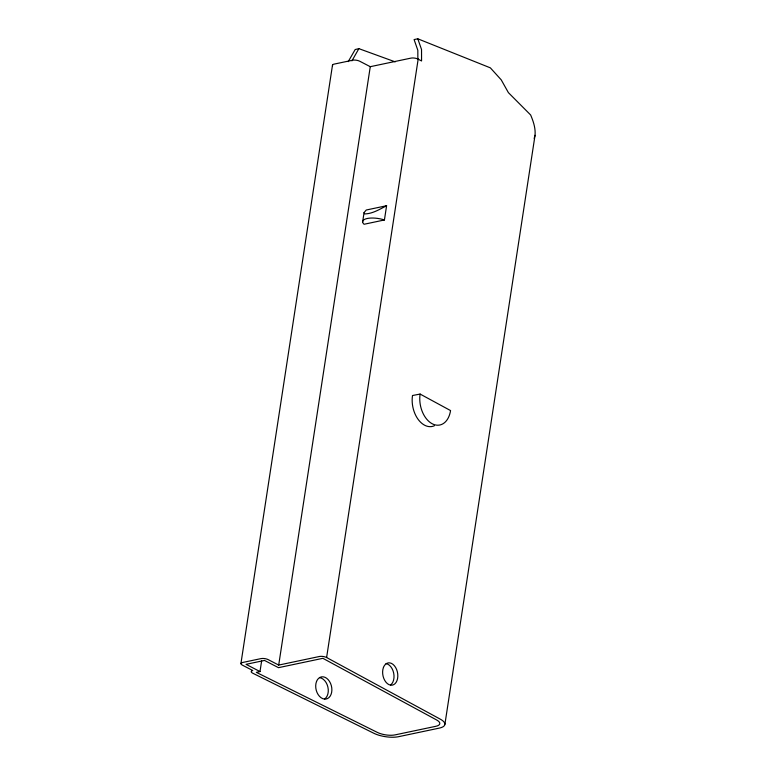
<?xml version="1.0" encoding="UTF-8"?>
<svg xmlns="http://www.w3.org/2000/svg" width="776" height="776" viewBox="0 0 776 776"><rect width="100%" height="100%" fill="white"/><g stroke="black" fill="none" stroke-linecap="round" stroke-linejoin="round"><path stroke-width="1.16" d="M444.9 724.318L535.033 135.305C535.692 128.234 533.355 121.405 530.648 114.984L508.396 92.635L501.228 79.85L490.354 67.852L417.798 38.8L414.093 39.576L417.827 50.285L417.857 59.471M386.594 205.727L366.243 210.015L364.06 212.605L364.681 213.924C372.587 213.788 379.736 209.258 386.594 205.727L384.421 219.967L364.06 224.264A14.87 5.306 8.7 0 1 367.242 218.493A14.87 5.306 8.7 0 1 384.421 219.967M240.919 663.587L332.487 65.203M259.999 671.57L246.06 664.334L264.5 660.434L278.497 667.67L322.894 658.32L436.335 719.808A12.852 4.588 8.7 0 1 435.831 726.297L395.12 734.872A12.852 4.588 8.7 0 1 377.126 732.292L256.342 672.356L259.999 671.57L261.648 660.803M278.7 665.08L319.411 656.496A5.141 1.833 8.7 0 1 326.609 657.524L440.04 719.032A18.003 6.421 8.7 0 1 439.323 728.101L398.612 736.686A18.003 6.421 8.7 0 1 373.431 733.068L252.598 673.132A5.141 1.833 8.7 0 1 252.801 670.532L242.306 665.1A5.141 1.833 8.7 0 1 242.51 662.51L261.017 658.611A5.141 1.833 8.7 0 1 268.215 659.639L278.7 665.08L370.268 66.688L410.979 58.113A5.141 1.833 8.7 0 1 418.167 59.141L421.562 60.984L421.533 49.499L417.798 38.8M362.644 221.907L364.06 212.605M326.609 657.524L418.167 59.141M534.169 138.468L535.033 135.305M351.945 60.848L358.871 48.645L395.207 61.867M348.23 61.614L355.185 49.538L358.871 48.645M420.107 394.062A23.134 15.229 79.2 0 0 432.057 423.677A23.134 15.229 79.2 0 0 450.555 410.572L420.107 394.062L412.502 395.517A23.134 15.229 79.2 0 0 418.06 419.273A23.134 15.229 79.2 0 0 434.395 425.743M370.268 66.688L359.783 61.255A5.141 1.833 8.7 0 0 352.585 60.218L334.078 64.127A5.141 1.833 8.7 0 0 332.623 65.708M319.693 677.671A11.31 7.876 76.9 0 1 327.87 686.964A11.31 7.876 76.9 0 1 324.678 698.953M386.041 663.616A11.31 7.44 79.2 0 1 393.665 673.025A11.31 7.44 79.2 0 1 390.551 684.985M383.451 667.418A11.31 7.44 79.2 0 0 390.609 685.15A11.31 7.44 79.2 0 0 396.614 669.494A11.31 7.44 79.2 0 0 383.451 667.418M316.54 681.444A11.31 7.876 76.9 0 0 324.3 699.06A11.31 7.876 76.9 0 0 330.527 683.346A11.31 7.876 76.9 0 0 316.54 681.444"/></g></svg>
